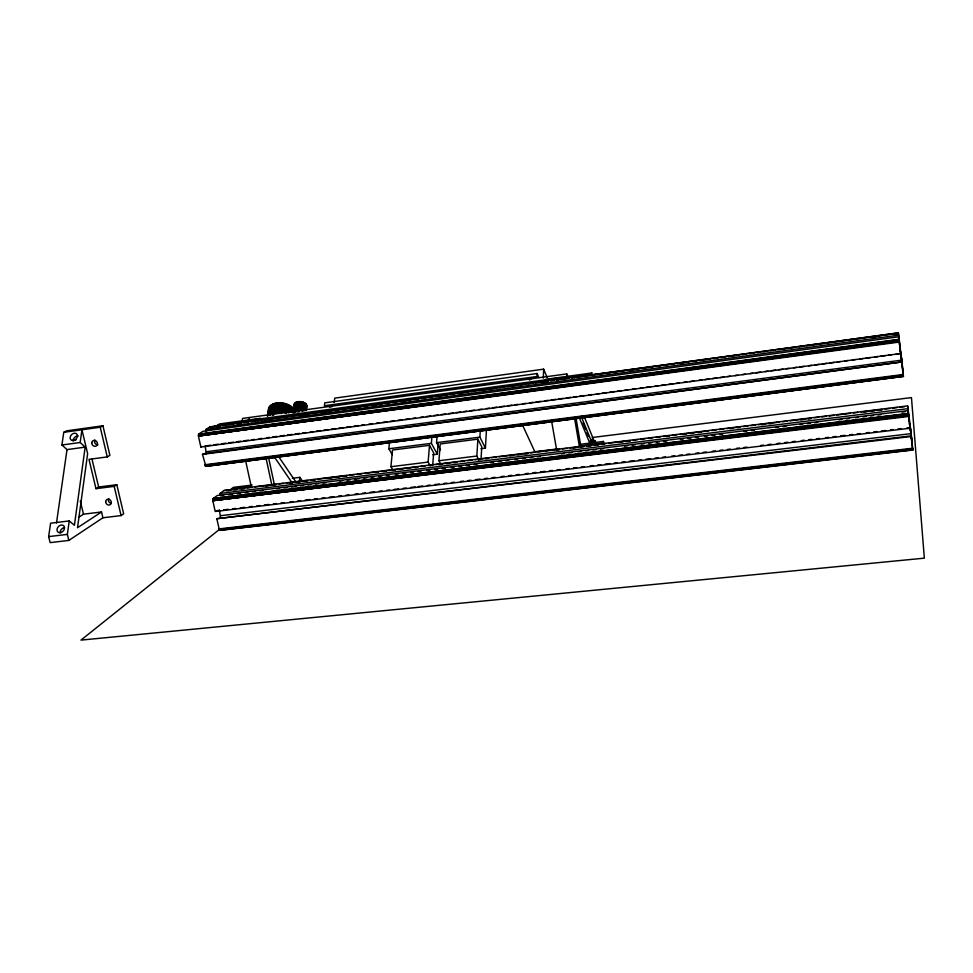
<?xml version="1.0" encoding="UTF-8"?>
<svg xmlns="http://www.w3.org/2000/svg" width="973" height="973" viewBox="0 0 973 973"><rect width="100%" height="100%" fill="white"/><g stroke="black" fill="none" stroke-linecap="round" stroke-linejoin="round"><path stroke-width="1.46" d="M909.147 420.324L909.402 422.075L907.627 405.899L223.96 490.526L220.056 493.433L220.579 495.756L223.595 495.391M73.17 441.049L73.182 440.137A4.135 3.126 -44.6 0 1 78.241 436.001M595.014 443.384L595.05 440.623L592.131 440.976M592.071 443.274L592.131 439.127L593.177 441.706M566.687 376.928L566.76 373.912L242.545 418.426L242.095 421.309M543.299 378.144L543.627 369.156L334.724 398.139L334.201 402.518M537.12 373.523L536.999 376.502L324.398 405.741L324.763 402.858L537.12 373.523L538.872 377.609M480.966 448.699L485.405 448.139L486.378 431.55L485.162 429.081M485.405 448.139L479.884 437.132L480.248 431.063M481.015 459.487L481.769 446.862L477.877 439.151L440.222 443.943L438.932 460.74L441 464.535M212.807 500.086L213.294 498.48L217.271 495.512L907.955 410.642L908.49 416.48L212.844 500.669L908.332 415.167M478.801 459.864L476.831 456.033L477.877 439.151M198.407 435.442L198.906 433.885L203.004 431.282L898.553 336.804L899.028 342.107L198.431 436.026L898.87 340.781M432.79 454.744L437.315 454.184L438.13 443.688M432.669 465.459L433.666 452.919L429.507 445.318L392.52 450.025L390.915 466.712L393.116 470.446M440.465 449.915L436.549 442.666L437.023 436.634M430.236 465.86L428.132 462.09L429.507 445.318M437.315 454.184L431.392 443.323L432 435.795M220.506 517.745L219.412 509.937M206.288 453.746L205.181 445.865M392.314 454.719L388.835 448.76L389.419 442.776M305.583 410.582C309.402 404.318 303.758 401.277 298.735 401.63C296.595 401.606 293.238 403.223 294.381 405.826M305.972 409.438L306.386 404.549M306.106 410.071L306.58 404.914M306.215 410.533L306.714 405.279M299.222 482.644L299.927 477.342L292.399 478.278M301.253 410.679L302.433 402.007M301.837 410.861L303.017 402.19M302.396 411.08L303.576 402.408M302.931 411.311L304.099 402.652M303.625 410.144L304.598 402.919M304.075 410.436L305.048 403.211M304.488 410.74L305.461 403.515M305.048 409.633L305.814 403.856M305.327 410.229L306.13 404.196M297.349 411.749L298.735 401.63M297.957 411.713L299.343 401.606M298.577 411.725L299.964 401.618M299.21 411.774L300.584 401.654M300.025 410.411L301.204 401.74M300.645 410.533L301.825 401.861M85.162 447.13L74.41 525.262L69.229 520.944L50.596 523.206L48.65 536.61L50.134 542.63L68.828 540.429L102.907 517.782L121.078 515.581L123.656 513.829L116.809 484.7L98.638 487.023L95.974 488.677L88.981 459.353L107.249 456.909L109.9 455.352L102.931 425.76L66.553 430.844L63.756 432.316L61.919 445.002L67.003 449.599L85.162 447.13L80.163 442.508L61.919 445.002M293.238 412.005L294.43 403.673M293.651 410.57L294.649 403.357M293.724 411.713L294.928 403.053M293.664 412.747L294.077 409.767C289.699 401.083 267.466 399.173 268.974 411.615M294.053 411.433L295.257 402.773M294.235 412.625L295.634 402.518M294.661 412.394L296.06 402.287M295.135 412.199L296.522 402.092M295.646 412.041L297.033 401.922M296.388 410.46L297.58 401.788M296.753 411.81L298.139 401.691M68.828 540.429L67.356 534.396L69.229 520.944M80.163 442.508L81.939 429.786L87.631 453.661L77.512 527.731L101.52 511.98L102.907 517.782M288.872 413.111L289.93 405.644M290.027 412.224L290.866 406.252M291.097 411.372L291.718 406.896M291.851 412.053L292.472 407.578M292.496 412.759L293.116 408.283M285.369 413.111L286.634 404.148M286.524 413.549L287.801 404.598M287.85 412.552L288.896 405.096M56.495 523L67.003 449.599M281.392 413.671L282.9 403.223M282.888 412.418L284.177 403.454M284.14 412.734L285.417 403.771M276.259 413.44L277.779 402.992M277.524 413.391L279.032 402.931M278.801 413.403L280.309 402.956M280.102 413.501L281.611 403.053M272.525 415.532L274.277 403.6M273.644 415.264L275.395 403.321M275.031 413.574L276.563 403.114M267.648 416.14L268.986 407.201M268.086 415.483L269.424 406.544M268.645 414.863L269.971 405.923M269.314 414.291L270.64 405.34M269.862 415.252L271.406 404.817M270.737 414.79L272.282 404.342M271.698 414.389L273.243 403.941M267.368 416.055L268.67 407.894M579.324 446.035L580.504 444.284L603.467 441.438L602.372 443.177L579.324 446.035L574.484 417.916M306.009 407.687L306.799 405.656M529.421 379.993L530.905 379.19M219.193 529.592L80.978 640.112L924.35 558.161L911.458 397.592L592.216 437.509M216.821 518.706L910.996 435.868L912.808 450.134L911.239 435.308L910.983 433.605L911.044 436.549L216.821 518.706L219.253 529.434L220.397 530.358M260.18 418.378L257.857 419.935L217.04 425.517L219.497 423.936L260.18 418.378L261.676 420.579M205.644 466.322L903.418 376.393L205.899 466.395L202.493 454.379L203.43 453.759L901.606 362.005L903.43 376.515L901.691 360.594L902.153 365.374M198.528 436.609L200.852 447.021L201.788 446.4M329.579 407.128L332.401 406.556M78.582 517.344L83.471 514.194L101.52 511.98M95.974 488.677L114.182 486.366L116.809 484.7M206.41 431.817L205.875 429.458L209.9 426.904L210.849 427.512M63.756 432.316L100.243 427.232L102.931 425.76M223.96 490.526L236.731 489.224M248.76 419.01L249.514 418.852M73.182 440.258L76.076 439.857M245.099 420.908L249.599 420.287M252.603 419.874L257.115 419.254M260.119 418.852L548.65 379.397M551.655 378.984L556.167 378.363M559.171 377.962L562.175 377.548M209.9 426.904L898.347 332.888L900.122 346.668M210.375 426.928L219.412 425.7M222.416 425.286L234.469 423.644M237.473 423.231L240.489 422.817M243.493 422.404L248.018 421.796M251.022 421.382L547.592 380.893M550.609 380.492L553.613 380.078M556.629 379.665L568.67 378.023M571.686 377.609L898.347 332.888L900.037 348.456L899.757 346.558M210.618 427.159L219.655 425.931M222.659 425.517L225.675 425.104M228.679 424.69L233.204 424.082M236.208 423.669L240.72 423.048M243.737 422.635L248.249 422.027M251.253 421.613L254.269 421.2M257.273 420.786L261.798 420.178M264.802 419.764L275.335 418.329M278.351 417.916L290.392 416.274M293.396 415.86L311.457 413.403M314.474 412.99L332.523 410.521M335.539 410.12L340.051 409.499M343.068 409.086L361.129 406.617M364.133 406.215L368.645 405.595M371.662 405.182L382.194 403.746M385.199 403.333L389.723 402.725M392.727 402.311L397.239 401.691M400.256 401.29L410.788 399.842M413.793 399.441L418.317 398.821M421.321 398.407L425.833 397.799M428.85 397.385L431.854 396.972M434.87 396.558L446.911 394.916M449.915 394.503L454.44 393.895M457.444 393.481L467.977 392.046M470.993 391.632L475.505 391.012M478.509 390.611L496.571 388.142M499.587 387.728L504.099 387.12M507.103 386.707L517.648 385.272M520.652 384.858L525.165 384.238M528.181 383.824L532.693 383.216M535.709 382.803L547.738 381.161M550.754 380.747L553.759 380.334M556.775 379.932L561.287 379.312M564.304 378.898L568.816 378.29M571.82 377.877L574.836 377.463M577.84 377.05L582.365 376.442M585.369 376.028L589.881 375.408M592.898 374.994L603.43 373.559M606.434 373.158L610.959 372.537M613.963 372.124L618.475 371.504M621.492 371.102L624.496 370.689M627.512 370.275L639.553 368.633M642.557 368.22L653.09 366.785M656.106 366.371L660.618 365.763M663.635 365.349L668.147 364.729M671.151 364.328L674.167 363.914M677.172 363.501L689.212 361.859M692.229 361.445L696.741 360.837M699.745 360.424L710.29 358.988M713.294 358.575L717.806 357.955M720.823 357.541L725.335 356.933M728.339 356.519L738.884 355.084M741.888 354.671L746.4 354.05M749.417 353.649L753.929 353.029M756.945 352.615L759.949 352.202M762.966 351.8L767.478 351.18M770.482 350.767L774.995 350.158M778.011 349.745L796.072 347.276M799.076 346.862L803.601 346.254M806.605 345.841L817.138 344.406M820.154 343.992L824.666 343.372M827.67 342.97L832.195 342.35M835.199 341.937L845.732 340.501M848.748 340.088L853.26 339.48M856.264 339.066L860.789 338.446M863.793 338.032L866.809 337.631M869.813 337.217L881.854 335.576M884.871 335.162L889.383 334.542M892.387 334.14L898.407 333.313M216.87 426.697L219.886 426.283M237.935 423.827L240.939 423.413M266.529 419.922L269.533 419.509M302.639 414.997L305.644 414.595M323.705 412.126L326.709 411.713M352.287 408.234L355.303 407.821M373.352 405.352L376.356 404.95M401.946 401.46L404.95 401.046M459.122 393.664L462.126 393.25M544.88 381.963L547.896 381.562M630.65 370.275L633.654 369.862M680.297 363.501L683.314 363.087M872.89 337.242L875.907 336.828M895.464 334.165L898.468 333.751M205.875 429.458L898.468 335.186M198.699 434.104L898.699 339.322M198.541 434.445L898.748 339.686M198.443 434.907L898.797 340.185M198.431 436.026L898.955 341.438M206.312 445.804L210.825 445.208M213.841 444.807L218.353 444.199M221.37 443.81L225.882 443.202M228.898 442.8L233.423 442.204M236.427 441.803L240.951 441.207M243.955 440.805L248.48 440.197M251.484 439.796L254.5 439.407M259.013 438.799L262.029 438.397M266.541 437.801L269.557 437.4M272.574 436.999L277.086 436.403M280.102 436.001L284.615 435.393M287.631 435.004L292.143 434.396M295.16 433.994L299.672 433.399M302.688 432.997L305.704 432.596M310.217 432L313.233 431.598M316.237 431.197L320.762 430.601M323.766 430.2L328.29 429.592M331.294 429.19L335.819 428.594M338.835 428.193L343.347 427.597M346.364 427.196L350.876 426.588M353.892 426.198L358.405 425.59M361.421 425.189L364.425 424.787M368.949 424.192L371.954 423.79M376.478 423.194L379.494 422.793M382.498 422.391L387.023 421.796M390.027 421.394L394.551 420.786M397.556 420.385L402.08 419.789M405.084 419.387L409.609 418.791M412.613 418.39L415.629 417.989M420.141 417.393L423.158 416.991M426.174 416.59L430.686 415.982M433.703 415.58L438.215 414.985M441.231 414.583L445.743 413.987M448.76 413.586L453.272 412.99M456.288 412.588L460.801 411.98M463.817 411.579L466.833 411.178M469.837 410.788L474.362 410.18M478.874 409.584L481.89 409.183M486.403 408.587L489.419 408.186M492.435 407.784L496.948 407.176M499.964 406.775L504.476 406.179M507.492 405.777L512.005 405.182M515.021 404.78L518.025 404.379M522.55 403.783L525.554 403.381M530.078 402.773L533.095 402.372M536.099 401.983L540.623 401.375M545.135 400.779L548.152 400.377M551.156 399.976L555.68 399.38M558.684 398.979L563.209 398.371M566.213 397.969L570.737 397.373M573.754 396.972L576.758 396.57M579.774 396.169L584.287 395.573M588.811 394.977L591.815 394.576M596.34 393.968L599.344 393.566M602.36 393.177L606.872 392.569M609.889 392.168L614.413 391.572M617.417 391.17L621.942 390.574M624.946 390.173L627.962 389.772M632.474 389.164L635.491 388.774M640.003 388.166L643.019 387.765M646.036 387.363L650.548 386.768M655.072 386.172L658.076 385.77M661.093 385.369L665.605 384.761M668.621 384.371L673.134 383.763M676.15 383.362L679.166 382.961M683.678 382.365L686.695 381.963M689.699 381.562L694.223 380.966M698.736 380.358L701.752 379.969M704.756 379.567L709.281 378.959M712.285 378.558L716.809 377.962M719.825 377.56L724.338 376.965M727.354 376.563L730.358 376.162M734.883 375.566L737.887 375.164M742.411 374.556L745.415 374.155M749.94 373.559L752.944 373.158M755.96 372.756L760.485 372.16M764.997 371.552L768.013 371.163M771.017 370.762L775.542 370.154M778.546 369.752L783.07 369.156M786.075 368.755L789.091 368.353M793.603 367.758L796.619 367.356M799.636 366.955L804.148 366.359M808.672 365.751L811.677 365.349M814.693 364.948L819.205 364.352M822.221 363.951L826.734 363.355M829.75 362.953L834.262 362.357M837.279 361.956L840.295 361.555M844.807 360.947L847.824 360.545M852.336 359.949L855.352 359.548M859.864 358.952L862.881 358.551M865.885 358.149L870.409 357.553M874.922 356.945L877.938 356.544M880.954 356.142L885.466 355.546M888.483 355.145L891.487 354.744M896.011 354.148L900.524 353.552L200.852 447.021M206.483 451.715L901.485 360.168L898.906 339.541M202.493 454.379L901.606 362.005M204.804 464.753L903.151 374.508M204.962 465.289L903.236 375.14M205.157 465.751L903.309 375.675M205.388 466.103L903.37 376.113M388.835 448.76L431.392 443.323M436.549 442.666L479.884 437.132M390.915 466.712L428.132 462.09M438.932 460.74L476.831 456.033M252.129 485.028L233.423 487.351L231.039 489.151L251.253 486.646L245.597 460.618M557.42 448.942L534.834 451.74L522.416 424.848M239.747 488.847L244.259 488.288M247.276 487.923L251.8 487.364M254.817 486.986L275.931 484.372M278.947 484.007L283.471 483.447M286.488 483.07L307.59 480.467M310.606 480.09L315.13 479.531M318.147 479.154L346.789 475.615M349.806 475.238L354.33 474.678M357.346 474.313L361.871 473.754M364.887 473.377L378.461 471.698M381.477 471.321L417.66 466.858M420.677 466.481L425.201 465.921M428.217 465.544L432.742 464.985M435.758 464.62L456.86 462.005M459.876 461.628L464.401 461.068M467.417 460.703L471.941 460.144M474.958 459.767L488.531 458.088M491.535 457.724L496.06 457.164M499.076 456.787L527.731 453.248M530.747 452.871L535.272 452.311M538.276 451.934L542.8 451.375M545.817 451.01L559.39 449.331M562.406 448.954L566.931 448.395M569.947 448.03L583.52 446.352M586.537 445.975L591.049 445.415M594.065 445.038L598.59 444.479M601.606 444.114L606.13 443.554M609.147 443.177L630.261 440.562M633.277 440.197L637.789 439.638M640.806 439.261L645.33 438.701M648.346 438.324L652.871 437.765M655.887 437.4L660.412 436.841M663.428 436.463L669.46 435.722M672.477 435.345L677.001 434.785M680.018 434.42L708.66 430.869M711.677 430.504L716.201 429.944M719.217 429.567L723.742 429.008M726.758 428.631L740.319 426.952M743.336 426.588L747.86 426.028M750.876 425.651L755.401 425.092M758.417 424.727L779.531 422.112M782.547 421.735L787.06 421.175M790.076 420.81L811.19 418.195M814.206 417.818L818.731 417.259M821.747 416.894L826.272 416.335M829.288 415.958L833.8 415.398M836.816 415.021L850.39 413.355M853.406 412.978L857.931 412.418M860.947 412.041L882.049 409.438M885.065 409.061L889.59 408.502M892.606 408.125L897.13 407.565M900.147 407.201L904.671 406.641M226.393 490.866L229.409 490.501M233.934 489.942L236.95 489.565M241.474 489.005L244.491 488.628M265.593 486.026L268.609 485.649M273.121 485.089L276.137 484.724M289.711 483.046L292.727 482.669M297.239 482.109L300.256 481.744M304.78 481.185L307.796 480.808M312.321 480.248L315.337 479.884M328.898 478.205L331.915 477.828M336.439 477.269L339.455 476.904M343.968 476.344L346.984 475.967M375.627 472.428L378.643 472.051M383.167 471.491L386.184 471.127M392.216 470.385L395.22 470.008M399.745 469.448L402.761 469.071M407.286 468.512L410.302 468.147M414.826 467.587L417.831 467.21M438.945 464.608L441.961 464.23M446.473 463.671L449.49 463.306M454.014 462.747L457.03 462.37M478.132 459.767L481.149 459.39M485.673 458.83L488.689 458.453M509.791 455.851L512.807 455.473M517.32 454.914L520.336 454.549M524.861 453.99L527.877 453.613M556.52 450.073L559.536 449.708M573.097 448.03L576.113 447.653M580.638 447.094L583.654 446.716M588.179 446.169L591.183 445.792M595.707 445.233L598.723 444.856M619.825 442.253L622.842 441.876M627.366 441.316L630.382 440.951M666.554 436.476L669.57 436.099M683.143 434.432L686.16 434.055M690.672 433.496L693.688 433.119M698.213 432.559L701.229 432.194M729.872 428.655L732.888 428.278M737.412 427.719L740.417 427.354M761.531 424.739L764.535 424.374M769.059 423.814L772.076 423.437M800.718 419.898L803.734 419.521M808.259 418.962L811.275 418.597M864.024 412.078L867.04 411.701M871.565 411.141L874.581 410.776M879.106 410.217L882.122 409.84M220.056 493.433L907.809 408.684M228.12 494.831L232.632 494.272M237.157 493.725L240.173 493.347M244.697 492.8L247.714 492.423M252.238 491.876L255.254 491.499M259.779 490.951L262.795 490.574M276.368 488.908L279.385 488.543M283.909 487.984L286.926 487.619M291.45 487.059L295.962 486.5M300.487 485.953L303.503 485.576M308.027 485.028L311.044 484.651M315.568 484.092L318.585 483.727M323.109 483.167L326.125 482.803M339.699 481.136L342.715 480.759M347.239 480.212L350.256 479.835M354.768 479.288L359.292 478.728M363.817 478.169L366.833 477.804M371.358 477.244L374.374 476.879M378.898 476.32L381.915 475.955M386.439 475.396L389.455 475.031M395.488 474.289L398.504 473.912M403.029 473.365L406.045 472.987M410.57 472.44L413.574 472.063M418.098 471.516L421.114 471.139M427.147 470.397L430.163 470.032M434.688 469.473L437.704 469.108M442.229 468.548L445.245 468.183M451.277 467.441L454.294 467.064M458.818 466.517L461.834 466.14M466.359 465.593L469.375 465.216M473.887 464.656L476.904 464.291M490.477 462.625L493.493 462.26M498.018 461.701L501.034 461.336M505.559 460.776L508.575 460.399M514.608 459.67L517.624 459.292M522.148 458.733L525.165 458.368M529.689 457.809L532.705 457.444M537.218 456.884L540.234 456.519M561.348 453.929L564.364 453.552M568.889 453.004L571.905 452.627M577.938 451.886L580.954 451.521M585.478 450.961L588.495 450.596M593.019 450.037L596.023 449.672M600.548 449.112L603.564 448.748M624.678 446.157L627.694 445.78M632.219 445.233L635.235 444.856M641.268 444.114L644.284 443.749M648.809 443.189L651.825 442.824M656.337 442.265L659.353 441.9M663.878 441.341L666.894 440.964M680.468 439.31L683.484 438.932M688.008 438.373L691.025 438.008M695.549 437.449L698.565 437.084M704.598 436.342L707.614 435.977M712.139 435.418L715.143 435.04M719.667 434.493L722.684 434.116M743.798 431.526L746.814 431.161M751.338 430.601L754.355 430.236M775.457 427.646L778.473 427.269M782.997 426.721L786.014 426.344M799.587 424.678L802.603 424.313M807.128 423.754L810.144 423.389M814.669 422.829L817.685 422.464M838.787 419.874L841.803 419.497M846.328 418.937L849.344 418.572M855.376 417.831L858.393 417.466M862.917 416.906L865.934 416.541M870.458 415.982L873.474 415.617M877.999 415.057L881.015 414.68M902.117 412.09L905.133 411.725M213.294 498.48L908.137 413.428M213.087 498.711L908.162 413.671M212.941 499.076L908.198 414.06M212.844 499.55L908.259 414.571M212.844 500.669L908.417 415.824M216.128 510.776L219.144 510.411M223.668 509.876L228.193 509.329M232.717 508.782L235.734 508.429M240.258 507.882L244.782 507.334M249.307 506.799L252.323 506.434M256.848 505.899L259.864 505.534M264.388 504.987L268.913 504.452M273.437 503.905L276.454 503.54M280.99 503.005L284.007 502.64M290.039 501.91L293.055 501.557M297.58 501.01L300.596 500.645M305.121 500.11L309.645 499.563M314.17 499.015L317.186 498.663M321.71 498.115L324.727 497.75M329.251 497.215L333.775 496.668M338.3 496.121L341.316 495.768M345.841 495.221L348.857 494.856M354.89 494.138L357.906 493.773M362.43 493.226L365.447 492.873M369.971 492.326L374.496 491.791M379.02 491.243L382.036 490.879M386.561 490.343L389.577 489.978M394.101 489.431L398.626 488.896M403.163 488.349L406.179 487.984M410.703 487.449L415.228 486.901M418.244 486.536L422.769 486.001M427.293 485.454L430.309 485.089M434.834 484.554L439.358 484.007M443.883 483.459L446.899 483.107M451.423 482.559L454.44 482.194M460.472 481.477L463.489 481.112M468.013 480.565L471.029 480.212M475.554 479.665L480.078 479.117M484.603 478.582L487.619 478.217M492.143 477.682L495.16 477.317M501.192 476.588L504.209 476.235M508.733 475.688L511.749 475.323M516.274 474.788L519.29 474.423M525.323 473.693L528.351 473.34M532.876 472.793L535.892 472.428M540.416 471.893L544.941 471.346M549.465 470.798L552.482 470.446M557.006 469.898L560.022 469.533M566.055 468.816L569.071 468.451M573.596 467.904L576.612 467.551M581.136 467.004L584.153 466.639M590.185 465.921L593.202 465.556M597.726 465.009L600.742 464.656M605.267 464.109L609.791 463.574M614.316 463.026L617.332 462.661M621.856 462.126L624.873 461.761M629.397 461.214L633.922 460.679M638.446 460.132L641.462 459.767M645.987 459.232L650.511 458.684M655.048 458.137L658.064 457.784M662.589 457.237L665.605 456.872M671.638 456.155L674.654 455.79M679.178 455.242L682.195 454.89M686.719 454.342L689.735 453.977M695.768 453.26L698.784 452.895M703.309 452.348L706.325 451.995M712.358 451.265L715.374 450.9M719.898 450.365L722.915 450M727.439 449.453L730.455 449.1M736.488 448.371L739.504 448.018M744.029 447.471L747.045 447.106M760.618 445.476L763.635 445.123M768.159 444.576L771.175 444.211M777.22 443.493L780.237 443.129M784.761 442.581L787.777 442.229M792.302 441.681L795.318 441.316M801.351 440.599L804.367 440.234M808.891 439.687L811.908 439.334M816.432 438.787L819.448 438.422M825.481 437.704L828.497 437.339M833.022 436.792L836.038 436.439M840.563 435.892L845.087 435.345M849.611 434.809L852.628 434.445M857.152 433.909L860.168 433.544M866.201 432.815L869.217 432.462M873.742 431.915L876.758 431.55M881.283 431.015L885.807 430.467M890.331 429.92L893.348 429.567M897.872 429.02L900.901 428.655M906.933 427.938L909.95 427.573L909.986 428.242L215.215 511.482L212.929 501.241M220.689 515.69L910.837 433.666L911.36 438.677M48.65 536.61L67.356 534.396M219.095 528.898L912.54 448.249M219.253 529.434L912.613 448.857M219.448 529.871L912.686 449.38M219.667 530.212L912.747 449.781M219.922 530.407L912.796 450.049M274.593 457.249L292.265 483.094M278.375 456.24L296.206 482.45M299.927 477.342L302.299 480.857M543.627 369.156L547.106 377.366M579.482 418.195L590.343 444.503M581.124 416.249L592.046 442.849M583.058 422.793L585.868 429.628M586.987 432.353L588.677 436.463M590.356 440.562L591.487 443.299M566.76 373.912L567.904 376.709M584.42 417.174L594.102 440.903M595.05 440.623L596.084 443.177M294.077 409.767L294.576 412.029M80.285 500.961L83.471 514.194M92.034 459.244L98.638 487.023M100.243 427.232L107.249 456.909M114.182 486.366L121.078 515.581M268.706 458.21L274.313 484.359M266.079 458.283L271.771 484.834M907.627 405.899L909.402 419.971L909.354 419.339M551.606 421.151L556.58 449.55M575.943 417.745L580.504 444.284M603.467 441.438L603.965 444.369M900.414 351.74L900.086 349.38L900.159 350.681M909.791 425.408L909.475 423.206L909.585 424.763M900.937 355.364C901.947 362.674 899.733 345.208 900.84 354.586M910.278 428.789L910.582 430.966L909.816 424.763L910.181 428.023M910.837 433.666L908.295 413.318M901.485 360.168L901.971 364.863M911.129 435.673L911.494 438.787M912.419 444.904L910.4 427.475L910.436 428.132M912.236 444.369L912.297 445.087M910.789 430.893L910.91 432.45L909.05 417.21M908.101 410.691L908.15 411.36M903.163 372.112L901.205 355.522M901.57 358.332L901.643 359.645L899.794 344.393M97.993 444.783A3.089 2.7 56.6 0 1 94.868 440.015M111.117 503.321A3.053 2.664 53.8 0 1 108.745 498.614M60.168 532.863A4.269 3.284 -47.6 0 1 64.449 527.609M591.925 372.975L590.781 374.471L544.539 380.784L545.853 379.288L591.925 372.975M91.766 442.946A3.101 2.7 56.5 0 0 95.986 446.121A3.101 2.7 56.5 0 0 96.035 440.988A3.101 2.7 56.5 0 0 91.766 442.946M105.704 501.703A3.065 2.676 53.8 0 0 109.9 504.865A3.065 2.676 53.8 0 0 109.973 499.83A3.065 2.676 53.8 0 0 105.704 501.703M61.214 532.462A4.293 3.296 -47.6 0 0 63.792 525.834A4.293 3.296 -47.6 0 0 57.298 528.315A4.293 3.296 -47.6 0 0 61.214 532.462M73.291 440.477A4.147 3.126 -44.6 0 0 77.208 434.59A4.147 3.126 -44.6 0 0 70.895 435.478A4.147 3.126 -44.6 0 0 73.291 440.477"/></g></svg>
